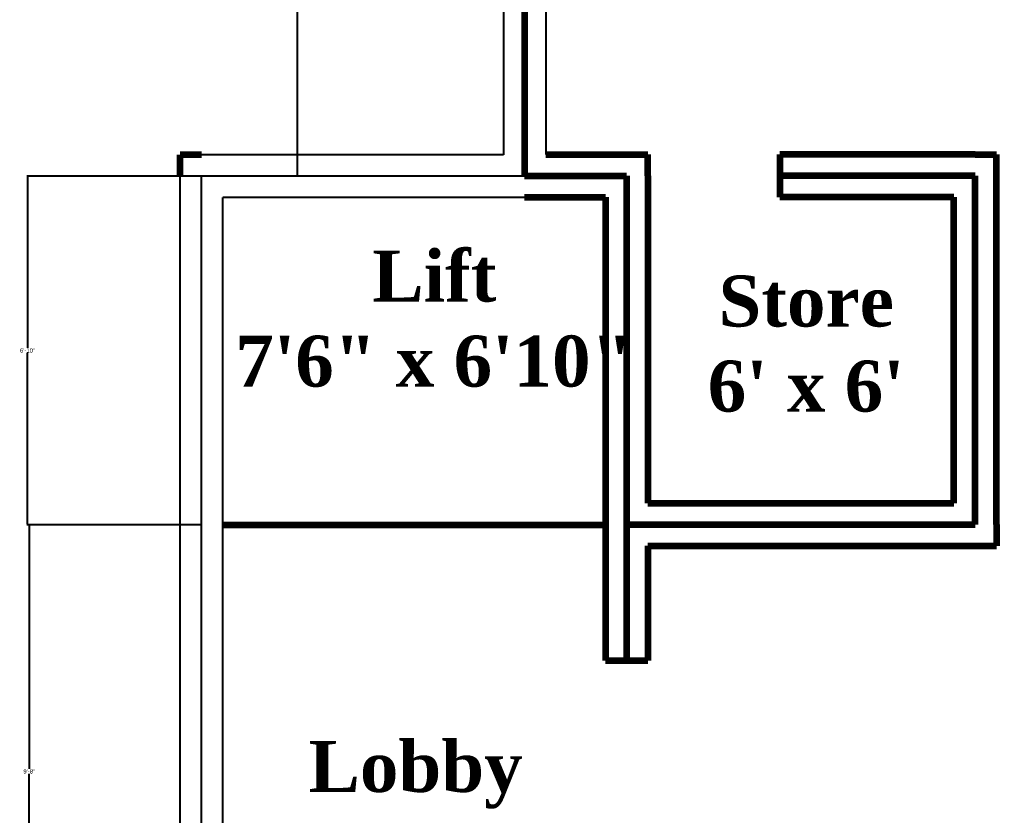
# Model space of a CAD drawing. Header units: inches. Extents: x 702 to 1903, y 288 to 1112.
# Drawn here: x 1315 to 1544.8, y 694 to 881.2 of the extents above; entities that cross this region are included whole.
import ezdxf

# ---------------------------------------------------------------- set-up
doc = ezdxf.new("R2010")
doc.units = ezdxf.units.IN
doc.header["$MEASUREMENT"] = 0
doc.dimstyles.get("Standard").update_dxf_attribs({"dimtxt": 1, "dimasz": 0.18, "dimexe": 0.18, "dimexo": 0.0625, "dimgap": 0.09, "dimtad": 0, "dimtih": 1, "dimtoh": 1, "dimdec": 0, "dimzin": 2, "dimdsep": 46, "dimlunit": 4, "dimtxsty": 'Standard', "dimcen": 0.09, "dimclrt": 6, "dimadec": 0, "dimazin": 0, "dimtfac": 1, "dimtdec": 0, "dimtofl": 0, "dimtmove": 0, "dimatfit": 3, "dimfxl": 1, "dimtolj": 1, "dimtzin": 0, "dimarcsym": 0})

# ---------------------------------------------------------------- blocks, each defined once
blk = doc.blocks.new('*D56')
at = {"color": 0, "lineweight": -2}
for p, q in [((1357.71, 844.4), (1316.66, 844.4)), ((1316.84, 844.22), (1316.84, 803.99)), ((1316.84, 762.58), (1316.84, 802.81)), ((1357.71, 762.4), (1316.66, 762.4))]:
    blk.add_line(p, q, dxfattribs=at)
at = {"color": 0}
for points in [[(1316.81, 844.22), (1316.87, 844.22), (1316.84, 844.4)], [(1316.81, 762.58), (1316.87, 762.58), (1316.84, 762.4)]]:
    blk.add_solid(points, dxfattribs=at)
at = {"layer": 'Defpoints', "color": 0}
for p in [(1357.78, 844.4), (1316.84, 762.4), (1357.78, 762.4)]:
    blk.add_point(p, dxfattribs=at)
at = {"color": 6, "lineweight": 100, "insert": (1316.84, 803.4), "char_height": 1, "attachment_point": 5}
blk.add_mtext('\\A1;6\'-10"', dxfattribs=at)
blk = doc.blocks.new('*D57')
at = {"color": 0, "lineweight": -2}
for p, q in [((1357.71, 762.4), (1317.06, 762.4)), ((1317.24, 762.22), (1317.24, 704.99)), ((1317.24, 646.58), (1317.24, 703.81)), ((1357.71, 646.4), (1317.06, 646.4))]:
    blk.add_line(p, q, dxfattribs=at)
at = {"color": 0}
for points in [[(1317.21, 762.22), (1317.27, 762.22), (1317.24, 762.4)], [(1317.21, 646.58), (1317.27, 646.58), (1317.24, 646.4)]]:
    blk.add_solid(points, dxfattribs=at)
at = {"layer": 'Defpoints', "color": 0}
for p in [(1357.78, 762.4), (1317.24, 646.4), (1357.78, 646.4)]:
    blk.add_point(p, dxfattribs=at)
at = {"color": 6, "lineweight": 100, "insert": (1317.24, 704.4), "char_height": 1, "attachment_point": 5}
blk.add_mtext('\\A1;9\'-8"', dxfattribs=at)
blk = doc.blocks.new('*D69')
at = {"color": 0, "lineweight": -2}
for p, q in [((1433.71, 1089.4), (1380.14, 1089.4)), ((1380.32, 1089.22), (1380.32, 967.49)), ((1380.32, 844.58), (1380.32, 966.31)), ((1433.71, 844.4), (1380.14, 844.4))]:
    blk.add_line(p, q, dxfattribs=at)
at = {"color": 0}
for points in [[(1380.29, 1089.22), (1380.35, 1089.22), (1380.32, 1089.4)], [(1380.29, 844.58), (1380.35, 844.58), (1380.32, 844.4)]]:
    blk.add_solid(points, dxfattribs=at)
at = {"layer": 'Defpoints', "color": 0}
for p in [(1380.32, 1089.4), (1433.78, 1089.4), (1433.78, 844.4)]:
    blk.add_point(p, dxfattribs=at)
at = {"color": 6, "insert": (1380.32, 966.9), "char_height": 1, "attachment_point": 5}
blk.add_mtext('\\A1;20\'-5"', dxfattribs=at)

msp = doc.modelspace()

# ---------------------------------------------------------------- linework, layer by layer
for p, q in [((1428.78, 1089.4), (1428.78, 849.4)), ((1438.78, 1084.4), (1438.78, 849.46)), ((1428.78, 849.4), (1357.78, 849.4)), ((1352.78, 762.4), (1352.78, 844.4)), ((1362.78, 762.4), (1362.78, 839.4)), ((1433.78, 839.4), (1362.78, 839.4)), ((1352.78, 646.4), (1352.78, 762.4)), ((1362.78, 646.4), (1362.78, 762.4))]:
    msp.add_line(p, q)
at = {"color": 3}
for p, q in [((1433.78, 1089.4), (1433.78, 844.4)), ((1438.78, 844.46), (1438.78, 844.4))]:
    msp.add_line(p, q, dxfattribs=at)
at = {"color": 6, "lineweight": 100}
for p, q in [((1433.78, 1089.4), (1433.78, 844.4)), ((1433.78, 844.46), (1457.78, 844.46)), ((1457.78, 844.46), (1457.78, 762.46)), ((1539.78, 844.46), (1493.78, 844.46)), ((1539.78, 762.46), (1539.78, 844.46)), ((1457.78, 762.46), (1539.78, 762.46)), ((1457.78, 762.46), (1457.78, 730.46))]:
    msp.add_line(p, q, dxfattribs=at)
at = {"lineweight": 100}
for p, q in [((1357.78, 849.4), (1352.78, 849.4)), ((1352.78, 844.4), (1352.78, 849.4)), ((1438.78, 849.46), (1457.78, 849.46)), ((1457.78, 849.46), (1462.78, 849.46)), ((1462.78, 844.46), (1462.78, 849.46)), ((1539.78, 849.46), (1493.78, 849.46)), ((1493.78, 849.46), (1493.78, 839.46)), ((1539.78, 849.46), (1544.78, 849.46)), ((1544.78, 844.46), (1544.78, 849.46)), ((1462.78, 844.46), (1462.78, 767.46)), ((1544.78, 762.46), (1544.78, 844.46)), ((1433.78, 839.46), (1452.78, 839.46)), ((1452.78, 839.46), (1452.78, 762.46)), ((1534.78, 839.46), (1493.78, 839.46)), ((1534.78, 767.46), (1534.78, 839.46)), ((1462.78, 767.46), (1534.78, 767.46)), ((1362.78, 762.4), (1452.78, 762.4)), ((1452.78, 762.46), (1452.78, 730.46)), ((1544.78, 762.46), (1544.78, 757.46)), ((1462.78, 757.46), (1539.78, 757.46)), ((1462.78, 757.46), (1462.78, 730.46)), ((1534.78, 757.46), (1544.78, 757.46)), ((1452.78, 730.46), (1462.78, 730.46))]:
    msp.add_line(p, q, dxfattribs=at)
at = {"color": 6}
for p, q in [((1357.78, 762.4), (1357.78, 844.4)), ((1433.78, 844.4), (1357.78, 844.4)), ((1357.78, 646.4), (1357.78, 762.4))]:
    msp.add_line(p, q, dxfattribs=at)
at = {"color": 3, "lineweight": 100}
for p, q in [((1462.78, 844.46), (1462.78, 767.46)), ((1534.78, 767.46), (1534.78, 839.46))]:
    msp.add_line(p, q, dxfattribs=at)

# ---------------------------------------------------------------- texts
at = {"color": 5, "lineweight": 100, "char_height": 12, "width": 106, "attachment_point": 2}
for s, insert in [('{\\fTimes New Roman|b1|i0|c0|p18;\\C4;Lift\\P7\'6" x 6\'10"}', (1412.54, 826.9)), ("{\\fTimes New Roman|b1|i0|c0|p18;\\C4;Store\\P6' x 6'}", (1500.01, 821.03)), ('{\\fTimes New Roman|b1|i0|c0|p18;\\C4;Lobby}', (1408.13, 711.57))]:
    msp.add_mtext(s, dxfattribs=dict(at, insert=insert))

# ---------------------------------------------------------------- dimensions: what is measured, and where the dimension line sits
dim = msp.add_linear_dim(base=(1380.32, 1089.4), p1=(1433.78, 844.4), p2=(1433.78, 1089.4), angle=90, dimstyle='Standard')
dim.commit()
dim.dimension.update_dxf_attribs({"geometry": '*D69', "text_midpoint": (1380.32, 966.9)})
at = {"lineweight": 100}
for base, p1, p2, picture, middle in [((1316.84, 762.4), (1357.78, 844.4), (1357.78, 762.4), '*D56', (1316.84, 803.4)), ((1317.24, 646.4), (1357.78, 762.4), (1357.78, 646.4), '*D57', (1317.24, 704.4))]:
    dim = msp.add_linear_dim(base=base, p1=p1, p2=p2, angle=90, dimstyle='Standard', dxfattribs=at)
    dim.commit()
    dim.dimension.update_dxf_attribs({"geometry": picture, "text_midpoint": middle})

doc.saveas('drawing.dxf')
